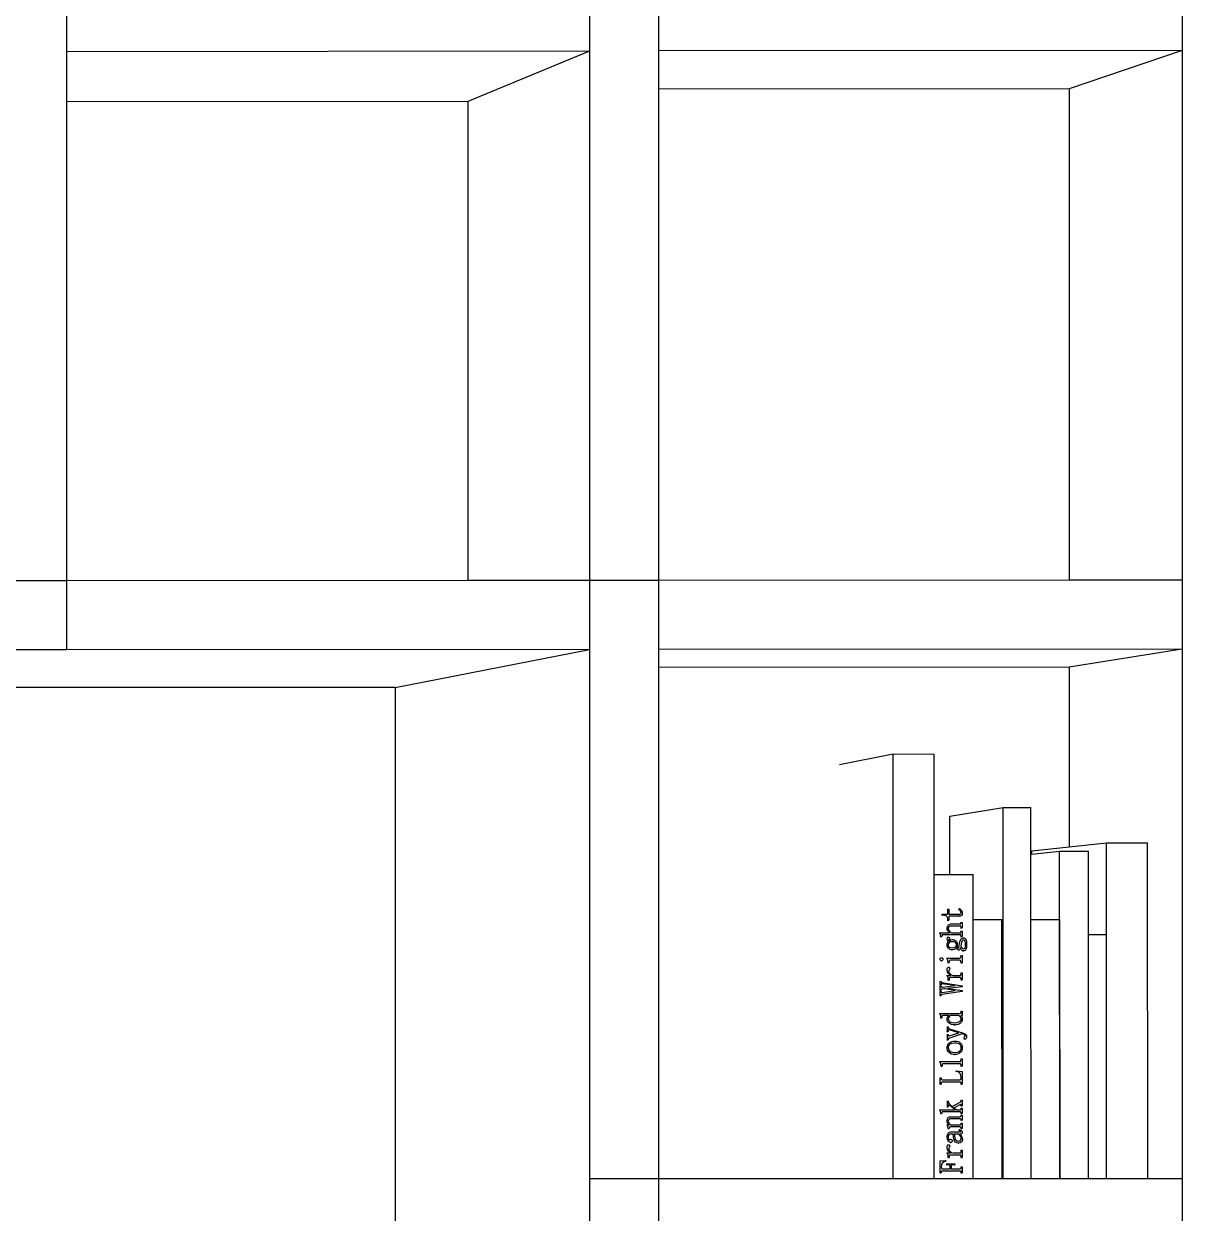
# Model space of a CAD drawing. Extents: x -7815 to 13236, y -6690 to 6575.
# Drawn here: x 3314 to 5004, y -38 to 1696 of the extents above; entities that cross this region are included whole.
import ezdxf

# ---------------------------------------------------------------- set-up
doc = ezdxf.new("R2010")
doc.units = 0
doc.layers.get('0').update_dxf_attribs({"linetype": 'CONTINUOUS'})

msp = doc.modelspace()

# ---------------------------------------------------------------- linework, layer by layer
for p, q in [((3376.5, 1756), (3376.5, 1655.5)), ((4139.4, 1757), (4139.4, 1656.5)), ((4240.2, 1757.1), (4240.2, 1656.6)), ((5004.1, 1758.1), (5004.1, 1657.5)), ((4139.4, 1656.5), (3376.5, 1655.5)), ((3376.5, 1655.5), (3376.5, 1582.4)), ((4139.4, 1656.5), (3961.7, 1583)), ((4139.4, 1656.5), (4139.4, 884.5)), ((5004.1, 1657.5), (4240.2, 1656.6)), ((4240.2, 1656.6), (4240.2, 1600.8)), ((5004.1, 1657.5), (4839.3, 1601.5)), ((5004.1, 1657.5), (5004.1, 885)), ((4839.3, 1601.5), (4240.2, 1600.8)), ((4240.2, 1600.8), (4240.2, 884.5)), ((4839.3, 1601.5), (4839.3, 884.9)), ((3961.7, 1583), (3376.5, 1582.4)), ((3376.5, 1582.4), (3376.5, 884)), ((3961.7, 1583), (3961.7, 884.3)), ((4839.3, 884.9), (4240.2, 884.5)), ((5004.1, 885), (4839.3, 884.9)), ((5004.1, 885), (5004.1, 784.4)), ((3376.5, 884), (3275.8, 883.9)), ((3961.7, 884.3), (3376.5, 884)), ((3376.5, 884), (3376.5, 783.5)), ((4139.4, 884.5), (3961.7, 884.3)), ((4139.4, 884.5), (4139.4, 783.9)), ((4240.2, 884.5), (4139.4, 884.5)), ((4240.2, 884.5), (4240.2, 784)), ((3376.5, 783.5), (3275.8, 783.4)), ((4139.4, 783.9), (3376.5, 783.5)), ((3856.1, 728.5), (4139.4, 783.9)), ((4139.4, 783.9), (4139.4, 11.9)), ((5004.1, 784.4), (4240.2, 784)), ((4240.2, 784), (4240.2, 757.6)), ((5004.1, 784.4), (4839.3, 757.9)), ((5004.1, 784.4), (5004.1, 11.9)), ((4839.3, 757.9), (4240.2, 757.6)), ((4240.2, 757.6), (4240.2, 11.9)), ((4839.3, 757.9), (4839.3, 496)), ((3856.1, 728.5), (1652.4, 727.3)), ((3856.1, 728.5), (3856.1, -1690.9)), ((4504, 616), (4582.3, 631.6)), ((4582.4, 11.9), (4582.3, 631.6)), ((4582.3, 631.6), (4642.2, 631.4)), ((4642.2, 455.8), (4642.2, 631.4)), ((4665.1, 540.6), (4742.7, 553.5)), ((4665.2, 455.8), (4665.1, 540.6)), ((4742.9, 11.9), (4742.7, 553.5)), ((4742.7, 553.5), (4783.3, 553.4)), ((4783.3, 485.4), (4783.3, 553.4)), ((4784.6, 490.2), (4839.3, 496)), ((4784.6, 485.5), (4784.6, 490.2)), ((4784.6, 485.5), (4825.3, 489.7)), ((4825.5, 11.9), (4825.3, 489.7)), ((4825.3, 489.7), (4867.4, 489.7)), ((4839.3, 496), (4893.5, 501.7)), ((4867.4, 368.3), (4867.4, 489.7)), ((4893.5, 501.7), (4953.5, 501.7)), ((4893.7, 11.9), (4893.5, 501.7)), ((4953.8, 11.9), (4953.5, 501.7)), ((4783.3, 485.4), (4784.6, 485.5)), ((4783.4, 390.2), (4783.3, 485.4)), ((4642.4, 11.9), (4642.2, 455.8)), ((4642.2, 455.8), (4665.2, 455.8)), ((4665.2, 455.8), (4698.9, 455.8)), ((4699, 390.2), (4698.9, 455.8)), ((4661.4, 405.1), (4662.2, 405.2)), ((4662.2, 397.8), (4662.2, 405.2)), ((4662.2, 405.2), (4663.5, 405.2)), ((4663.5, 405.2), (4663.5, 397.8)), ((4677.9, 405), (4678.7, 405.1)), ((4678.4, 405.8), (4679.3, 405.9)), ((4678.7, 405.1), (4679.3, 405.9)), ((4679.9, 403.8), (4678.7, 405.1)), ((4679.3, 405.9), (4681.2, 404.3)), ((4680.8, 402.6), (4679.9, 403.8)), ((4680.7, 398.4), (4681.3, 399.1)), ((4681.3, 401.3), (4680.8, 402.6)), ((4681.2, 404.3), (4682.5, 402.5)), ((4681.5, 400), (4681.3, 401.3)), ((4681.3, 399.1), (4681.5, 400)), ((4682.5, 402.5), (4683.1, 401)), ((4683.3, 399.2), (4683, 397.4)), ((4683.1, 401), (4683.3, 399.2)), ((4653.2, 397.7), (4654, 397.8)), ((4653.2, 396.2), (4654, 396.3)), ((4654, 396.3), (4654, 397.8)), ((4654, 397.8), (4662.2, 397.8)), ((4657.9, 395.9), (4654, 396.3)), ((4659.3, 395.5), (4657.9, 395.9)), ((4660.3, 394.9), (4659.3, 395.5)), ((4661.2, 394), (4660.3, 394.9)), ((4661.7, 392.8), (4661.2, 394)), ((4661.4, 389.2), (4662.2, 389.2)), ((4661.5, 379.8), (4662.5, 381.8)), ((4662.1, 391.2), (4661.7, 392.8)), ((4662.2, 389.2), (4662.1, 391.2)), ((4663.5, 389.2), (4662.2, 389.2)), ((4662.5, 381.8), (4663.3, 382.5)), ((4662.7, 389.2), (4663.5, 389.2)), ((4663.3, 382.5), (4664.2, 383)), ((4663.5, 397.8), (4678.5, 397.8)), ((4678.5, 394.8), (4663.5, 394.8)), ((4663.5, 394.8), (4663.5, 394.7)), ((4663.5, 394.7), (4663.5, 389.2)), ((4664.2, 383), (4666.6, 383.5)), ((4665.8, 383.4), (4666.6, 383.5)), ((4666.6, 383.5), (4680.4, 383.5)), ((4677.6, 394.7), (4678.5, 394.8)), ((4678.5, 397.8), (4679.8, 397.9)), ((4680.7, 395.1), (4678.5, 394.8)), ((4679.8, 397.9), (4680.7, 398.4)), ((4680.2, 383.5), (4681, 383.6)), ((4680.4, 383.5), (4681, 383.6)), ((4680.5, 383.9), (4681.3, 384)), ((4682.2, 395.9), (4680.7, 395.1)), ((4680.8, 385.4), (4681.6, 385.5)), ((4681, 383.6), (4681.3, 384)), ((4681.3, 384), (4681.6, 385.5)), ((4681.6, 385.5), (4683, 385.5)), ((4683, 397.4), (4682.2, 395.9)), ((4683, 385.5), (4683, 377.9)), ((4699.3, 11.9), (4699, 390.2)), ((4699, 390.2), (4699, 390.2)), ((4699, 390.2), (4741.1, 390.2)), ((4699.3, 11.9), (4699, 390.2)), ((4741.4, 11.9), (4741.1, 390.2)), ((4783.4, 390.2), (4825.3, 390.2)), ((4783.5, 11.9), (4783.4, 390.2)), ((4825.3, 390.2), (4825.5, 11.9)), ((4649.9, 370.6), (4650.7, 370.6)), ((4651.5, 368.2), (4650.7, 370.6)), ((4650.7, 370.6), (4663.9, 370.6)), ((4651.1, 365.4), (4651.8, 365.4)), ((4651.8, 365.4), (4651.5, 368.2)), ((4653.2, 365.4), (4651.8, 365.4)), ((4652.5, 365.4), (4653.2, 365.4)), ((4653.5, 367.4), (4653.2, 366.6)), ((4653.2, 366.6), (4653.2, 365.4)), ((4654, 367.6), (4653.5, 367.4)), ((4654.2, 367.7), (4654, 367.6)), ((4680.4, 367.7), (4654.2, 367.7)), ((4661.1, 377.4), (4661.5, 379.8)), ((4661.4, 375.6), (4661.1, 377.4)), ((4662, 373.9), (4661.4, 375.6)), ((4663.2, 372.2), (4662, 373.9)), ((4662.2, 364.2), (4663, 364.4)), ((4662.2, 364.3), (4663, 364.4)), ((4663, 378.3), (4662.8, 376.7)), ((4662.8, 376.7), (4663.1, 375)), ((4663.6, 379.4), (4663, 378.3)), ((4663, 364.4), (4663.7, 364.3)), ((4663.1, 375), (4664.1, 373.3)), ((4664.7, 370.6), (4663.2, 372.2)), ((4664.9, 380.2), (4663.6, 379.4)), ((4663.7, 364.3), (4664.3, 363.9)), ((4663.9, 370.6), (4664.7, 370.6)), ((4664.1, 373.3), (4665.4, 371.9)), ((4666.1, 380.4), (4664.9, 380.2)), ((4665.4, 371.9), (4667.2, 370.6)), ((4666.6, 380.4), (4666.1, 380.4)), ((4680.4, 380.4), (4666.6, 380.4)), ((4667.2, 370.6), (4680.4, 370.7)), ((4680.2, 380.2), (4681, 380.3)), ((4680.2, 370.7), (4681, 370.8)), ((4680.2, 367.5), (4681, 367.5)), ((4681, 380.3), (4680.4, 380.4)), ((4680.4, 370.7), (4681, 370.8)), ((4681, 367.5), (4680.4, 367.7)), ((4680.5, 371.2), (4681.3, 371.3)), ((4680.5, 367), (4681.3, 367.1)), ((4680.8, 377.8), (4681.6, 377.9)), ((4680.8, 373), (4681.6, 373.1)), ((4680.8, 365.4), (4681.6, 365.4)), ((4681.3, 379.8), (4681, 380.3)), ((4681, 370.8), (4681.3, 371.3)), ((4681.3, 367.1), (4681, 367.5)), ((4681.6, 377.9), (4681.3, 379.8)), ((4681.3, 371.3), (4681.6, 373.1)), ((4681.6, 365.4), (4681.3, 367.1)), ((4683, 377.9), (4681.6, 377.9)), ((4681.6, 373.1), (4683, 373.1)), ((4683, 365.4), (4681.6, 365.4)), ((4682.2, 377.8), (4683, 377.9)), ((4682.2, 365.4), (4683, 365.4)), ((4683, 373.1), (4683, 365.4)), ((4867.4, 368.3), (4893.5, 368.3)), ((4867.6, 11.9), (4867.4, 368.3)), ((4893.7, 11.9), (4893.5, 368.3)), ((4661.1, 361.7), (4661.6, 363.4)), ((4661.6, 360), (4661.1, 361.7)), ((4661.1, 353.3), (4661.3, 354.7)), ((4661.3, 351.7), (4661.1, 353.3)), ((4661.3, 354.7), (4661.6, 356)), ((4661.7, 350.2), (4661.3, 351.7)), ((4661.4, 364.1), (4662.2, 364.2)), ((4661.6, 363.4), (4662.2, 364.2)), ((4663.1, 358.3), (4661.6, 360)), ((4661.6, 356), (4662.3, 357.2)), ((4662.4, 348.9), (4661.7, 350.2)), ((4662.3, 357.2), (4663.1, 358.3)), ((4662.4, 358.2), (4663.1, 358.3)), ((4663.3, 347.7), (4662.4, 348.9)), ((4663.1, 355.2), (4662.7, 353.3)), ((4662.7, 353.3), (4662.8, 352.2)), ((4662.8, 352.2), (4663.2, 351.2)), ((4664.2, 356.6), (4663.1, 355.2)), ((4663.4, 360.8), (4663.2, 360.2)), ((4663.2, 360.2), (4663.9, 359)), ((4663.2, 351.2), (4663.8, 350.4)), ((4664.4, 346.8), (4663.3, 347.7)), ((4664, 361.5), (4663.4, 360.8)), ((4663.8, 350.4), (4664.7, 349.7)), ((4663.9, 359), (4666.2, 360.3)), ((4664.9, 362.7), (4664, 361.5)), ((4666.2, 357.4), (4664.2, 356.6)), ((4664.3, 363.9), (4664.7, 363.3)), ((4664.7, 363.3), (4664.9, 362.7)), ((4664.7, 349.7), (4666.6, 349)), ((4666.2, 360.3), (4668.9, 360.7)), ((4668.2, 357.6), (4666.2, 357.4)), ((4666.6, 349), (4668.9, 348.7)), ((4668.2, 360.6), (4668.9, 360.7)), ((4668.9, 357.7), (4668.2, 357.6)), ((4668.9, 360.7), (4670.5, 360.6)), ((4671.5, 357.4), (4668.9, 357.7)), ((4668.9, 348.7), (4671.3, 349.1)), ((4670.5, 360.6), (4671.9, 360.2)), ((4671.3, 349.1), (4673.3, 350.2)), ((4673.3, 356.6), (4671.5, 357.4)), ((4671.9, 360.2), (4673.2, 359.6)), ((4673.7, 347.5), (4672.7, 346.7)), ((4673.2, 359.6), (4674.2, 358.7)), ((4674.4, 355.2), (4673.3, 356.6)), ((4673.3, 350.2), (4674.4, 351.4)), ((4675.2, 349.5), (4673.7, 347.5)), ((4674.2, 358.7), (4675, 357.6)), ((4674.7, 353.3), (4674.4, 355.2)), ((4674.4, 351.4), (4674.7, 353.3)), ((4675, 357.6), (4675.6, 356.3)), ((4675.9, 347.4), (4675.2, 349.5)), ((4675.6, 356.3), (4676, 353.3)), ((4676, 353.3), (4675.7, 351)), ((4675.7, 351), (4676.6, 349.2)), ((4676.6, 346.2), (4675.9, 347.4)), ((4676.6, 349.2), (4677.1, 348.8)), ((4677.1, 348.8), (4677.8, 348.9)), ((4677.1, 348.8), (4677.4, 348.6)), ((4677.4, 348.6), (4677.8, 348.9)), ((4677.8, 348.9), (4678.1, 349.7)), ((4678.1, 349.7), (4679.9, 357.7)), ((4680.7, 349.2), (4679.7, 346.4)), ((4679.9, 357.7), (4680.7, 360.1)), ((4680.7, 360.1), (4681.6, 361.7)), ((4681.2, 347.3), (4680.7, 349.2)), ((4682.3, 356.3), (4681.2, 351.5)), ((4681.2, 351.5), (4682.4, 348.6)), ((4681.8, 346.1), (4681.2, 347.3)), ((4681.6, 361.7), (4683, 362.8)), ((4683.2, 359), (4682.3, 356.3)), ((4682.4, 348.6), (4683.5, 347.6)), ((4683, 362.8), (4684.8, 363.2)), ((4684.1, 359.9), (4683.2, 359)), ((4683.5, 347.6), (4685, 347.2)), ((4684.1, 363.2), (4684.8, 363.2)), ((4685.2, 360.2), (4684.1, 359.9)), ((4684.8, 363.2), (4685.9, 363.1)), ((4685, 347.2), (4686.3, 347.6)), ((4686.4, 359.8), (4685.2, 360.2)), ((4685.6, 347.6), (4686.3, 347.6)), ((4685.7, 359.7), (4686.4, 359.8)), ((4685.9, 363.1), (4686.8, 362.8)), ((4686.3, 347.6), (4687.3, 348.8)), ((4687.3, 358.6), (4686.4, 359.8)), ((4686.8, 362.8), (4687.6, 362.2)), ((4687.9, 356.5), (4687.3, 358.6)), ((4687.3, 348.8), (4687.9, 350.8)), ((4687.6, 362.2), (4688.2, 361.4)), ((4688.1, 353.6), (4687.9, 356.5)), ((4687.9, 350.8), (4688.1, 353.6)), ((4688.2, 361.4), (4688.8, 359.9)), ((4689.3, 349.3), (4688.4, 346.5)), ((4688.8, 359.9), (4689.2, 358.1)), ((4689.2, 358.1), (4689.6, 353.3)), ((4689.6, 353.3), (4689.3, 349.3)), ((4650.7, 332.2), (4650.8, 333.2)), ((4650.8, 331.3), (4650.7, 332.2)), ((4650.8, 333.2), (4651.2, 333.8)), ((4651.3, 330.6), (4650.8, 331.3)), ((4651.2, 333.8), (4651.9, 334.3)), ((4652, 330.2), (4651.3, 330.6)), ((4651.9, 334.3), (4652.9, 334.4)), ((4652.6, 330), (4652, 330.2)), ((4652.1, 334.3), (4652.9, 334.4)), ((4652.1, 330), (4652.9, 330)), ((4652.9, 330), (4652.6, 330)), ((4652.9, 334.4), (4653.7, 334.2)), ((4653.7, 330.2), (4652.9, 330)), ((4653.7, 334.2), (4654.4, 333.8)), ((4654.4, 330.6), (4653.7, 330.2)), ((4654.4, 333.8), (4654.9, 333)), ((4654.9, 331.3), (4654.4, 330.6)), ((4654.9, 333), (4655.1, 332.2)), ((4655.1, 332.2), (4654.9, 331.3)), ((4660.4, 333.7), (4661.1, 333.7)), ((4661.1, 333.7), (4679.1, 333.7)), ((4662.2, 330.3), (4661.1, 333.7)), ((4662.5, 327.3), (4662.2, 330.3)), ((4664.7, 330.4), (4664.1, 329.5)), ((4665.7, 346.2), (4664.4, 346.8)), ((4665.8, 330.7), (4664.7, 330.4)), ((4667.2, 345.8), (4665.7, 346.2)), ((4679.1, 330.7), (4665.8, 330.7)), ((4668.5, 345.7), (4667.2, 345.8)), ((4668, 345.6), (4668.8, 345.7)), ((4668.8, 345.7), (4668.5, 345.7)), ((4671.5, 346.2), (4668.8, 345.7)), ((4672.7, 346.7), (4671.5, 346.2)), ((4677.3, 345.7), (4676.6, 346.2)), ((4678.3, 345.5), (4677.3, 345.7)), ((4677.5, 345.5), (4678.3, 345.5)), ((4679, 345.8), (4678.3, 345.5)), ((4679.7, 346.4), (4679, 345.8)), ((4679.1, 333.7), (4680.5, 334)), ((4680.4, 330.4), (4679.1, 330.7)), ((4679.7, 334), (4680.5, 334)), ((4679.7, 330.3), (4680.4, 330.4)), ((4681.2, 329.5), (4680.4, 330.4)), ((4680.5, 334), (4681.3, 334.9)), ((4680.5, 334.8), (4681.3, 334.9)), ((4680.9, 337.5), (4681.6, 337.6)), ((4681.3, 334.9), (4681.6, 337.6)), ((4681.6, 337.6), (4683, 337.6)), ((4683.3, 344.7), (4681.8, 346.1)), ((4683, 337.6), (4683, 327)), ((4685, 344.2), (4683.3, 344.7)), ((4684.2, 344.1), (4685, 344.2)), ((4686.1, 344.3), (4685, 344.2)), ((4687, 344.7), (4686.1, 344.3)), ((4687.8, 345.5), (4687, 344.7)), ((4688.4, 346.5), (4687.8, 345.5)), ((4661.1, 316.3), (4661.3, 318.2)), ((4661.6, 313.7), (4661.1, 316.3)), ((4661.3, 318.2), (4661.7, 319.5)), ((4661.5, 320.2), (4662.3, 320.3)), ((4663, 311.3), (4661.6, 313.7)), ((4661.7, 319.5), (4662.3, 320.3)), ((4661.8, 327.3), (4662.5, 327.3)), ((4662.3, 320.3), (4663.2, 320.6)), ((4662.4, 320.5), (4663.2, 320.6)), ((4663.9, 327.3), (4662.5, 327.3)), ((4663.1, 327.3), (4663.9, 327.3)), ((4663.2, 320.6), (4664, 320.4)), ((4663.8, 315.5), (4663.7, 314.3)), ((4663.7, 314.3), (4663.8, 313.3)), ((4664.3, 316.8), (4663.8, 315.5)), ((4663.8, 313.3), (4664.3, 312.4)), ((4664.1, 329.5), (4663.9, 327.3)), ((4664, 320.4), (4664.5, 320.1)), ((4664.9, 318.5), (4664.3, 316.8)), ((4664.3, 312.4), (4666.1, 310.4)), ((4664.5, 320.1), (4664.9, 318.5)), ((4680.5, 329.5), (4681.2, 329.5)), ((4680.9, 326.9), (4681.6, 327)), ((4680.9, 312.4), (4681.6, 312.5)), ((4681.6, 327), (4681.2, 329.5)), ((4683, 327), (4681.6, 327)), ((4681.6, 310.3), (4681.6, 312.5)), ((4681.6, 312.5), (4683, 312.5)), ((4682.2, 326.9), (4683, 327)), ((4683, 312.5), (4683, 301.9)), ((4650.3, 299.6), (4651, 299.7)), ((4650.3, 294.9), (4651, 294.9)), ((4651, 294.9), (4651, 299.7)), ((4651, 299.7), (4652.4, 299.7)), ((4652.4, 294.9), (4651, 294.9)), ((4651.6, 294.9), (4652.4, 294.9)), ((4652.4, 299.7), (4652.6, 298.5)), ((4652.6, 296.1), (4652.4, 294.9)), ((4652.6, 298.5), (4653.5, 298)), ((4653.1, 296.3), (4652.6, 296.1)), ((4653.4, 296.4), (4653.1, 296.3)), ((4672.7, 293.8), (4653.4, 296.4)), ((4653.5, 298), (4683, 293.4)), ((4660.4, 308.5), (4661.1, 308.6)), ((4661.1, 308.6), (4666.5, 308.6)), ((4662.4, 305.4), (4661.1, 308.6)), ((4662.1, 301.8), (4662.8, 301.8)), ((4662.8, 301.8), (4662.4, 305.4)), ((4664.2, 301.8), (4662.8, 301.8)), ((4664.5, 309.9), (4663, 311.3)), ((4663.5, 301.8), (4664.2, 301.8)), ((4664.3, 304.4), (4664.2, 303.5)), ((4664.2, 303.5), (4664.2, 301.8)), ((4664.7, 305.1), (4664.3, 304.4)), ((4666.5, 308.6), (4664.5, 309.9)), ((4665.3, 305.4), (4664.7, 305.1)), ((4665.9, 305.5), (4665.3, 305.4)), ((4666.2, 305.6), (4665.9, 305.5)), ((4666.1, 310.4), (4667.7, 309.4)), ((4680.1, 305.6), (4666.2, 305.6)), ((4667.7, 309.4), (4669.8, 308.6)), ((4669.8, 308.6), (4680.1, 308.6)), ((4680.1, 308.6), (4680.8, 308.7)), ((4680.8, 305.4), (4680.1, 305.6)), ((4680.5, 309), (4681.3, 309)), ((4680.5, 305), (4681.3, 305.1)), ((4680.8, 308.7), (4681.3, 309)), ((4681.3, 305.1), (4680.8, 305.4)), ((4680.9, 301.8), (4681.6, 301.9)), ((4681.3, 309), (4681.6, 310.3)), ((4681.6, 303.5), (4681.3, 305.1)), ((4681.6, 301.9), (4681.6, 303.5)), ((4683, 301.9), (4681.6, 301.9)), ((4682.2, 301.8), (4683, 301.9)), ((4650.3, 292.9), (4651, 292.9)), ((4650.3, 287), (4651, 287)), ((4650.3, 284.9), (4651, 285)), ((4650.3, 279), (4651, 279.1)), ((4651, 287), (4651, 292.9)), ((4651, 292.9), (4652.4, 292.9)), ((4652.4, 287), (4651, 287)), ((4651, 285), (4652.4, 285)), ((4651, 279.1), (4651, 285)), ((4652.4, 279.1), (4651, 279.1)), ((4651.6, 287), (4652.4, 287)), ((4651.6, 279), (4652.4, 279.1)), ((4652.4, 292.9), (4652.6, 291.8)), ((4652.6, 288.1), (4652.4, 287)), ((4652.4, 285), (4652.5, 284)), ((4652.6, 280.1), (4652.4, 279.1)), ((4652.5, 284), (4653.1, 283.6)), ((4652.6, 291.8), (4653.2, 291.4)), ((4653.2, 288.5), (4652.6, 288.1)), ((4653.2, 280.6), (4652.6, 280.1)), ((4653.1, 283.6), (4653.7, 283.6)), ((4653.2, 291.4), (4654.2, 291.6)), ((4657.2, 289), (4653.2, 288.5)), ((4683, 285), (4653.2, 280.6)), ((4653.7, 283.6), (4672.7, 286.5)), ((4654.2, 291.6), (4672.7, 293.8)), ((4657.8, 289.1), (4657.2, 289)), ((4672.7, 286.5), (4657.8, 289.1)), ((4683, 292.1), (4661.7, 289.5)), ((4661.7, 289.5), (4683, 286.3)), ((4671.9, 293.7), (4672.7, 293.8)), ((4671.9, 286.5), (4672.7, 286.5)), ((4683, 293.4), (4683, 292.1)), ((4683, 286.3), (4683, 285)), ((4650, 252.9), (4650.7, 252.9)), ((4651.7, 249.7), (4650.7, 252.9)), ((4650.7, 252.9), (4678.9, 252.9)), ((4651.3, 246.7), (4652, 246.7)), ((4652, 246.7), (4651.7, 249.7)), ((4653.4, 246.7), (4652, 246.7)), ((4652.7, 246.7), (4653.4, 246.7)), ((4653.5, 249.1), (4653.4, 248.4)), ((4653.4, 248.4), (4653.4, 246.7)), ((4653.8, 249.5), (4653.5, 249.1)), ((4655.1, 249.9), (4653.8, 249.5)), ((4663.6, 249.9), (4655.1, 249.9)), ((4661.1, 244.5), (4661.3, 246.1)), ((4661.3, 243), (4661.1, 244.5)), ((4661.3, 246.1), (4661.8, 247.6)), ((4661.9, 241.6), (4661.3, 243)), ((4661.8, 247.6), (4662.5, 248.8)), ((4662.5, 248.8), (4663.6, 249.9)), ((4663, 246.5), (4662.8, 245)), ((4662.8, 245), (4663, 243.7)), ((4662.9, 249.9), (4663.6, 249.9)), ((4663.6, 247.8), (4663, 246.5)), ((4663, 243.7), (4663.4, 242.6)), ((4664.6, 249), (4663.6, 247.8)), ((4665.9, 249.9), (4664.6, 249)), ((4678.7, 249.9), (4665.9, 249.9)), ((4678.1, 249.9), (4678.7, 249.9)), ((4680.3, 248.8), (4678.7, 249.9)), ((4678.9, 252.9), (4680.9, 253.3)), ((4680.3, 253.3), (4680.9, 253.3)), ((4681.3, 247.1), (4680.3, 248.8)), ((4680.8, 253.8), (4681.5, 253.8)), ((4680.8, 242.5), (4681.4, 243.7)), ((4680.9, 256.1), (4681.6, 256.2)), ((4680.9, 253.3), (4681.5, 253.8)), ((4683, 249.9), (4681.2, 249.9)), ((4681.2, 249.9), (4682, 249.1)), ((4681.6, 245.2), (4681.3, 247.1)), ((4681.4, 243.7), (4681.6, 245.2)), ((4681.5, 253.8), (4681.6, 254.5)), ((4681.6, 254.5), (4681.6, 256.2)), ((4681.6, 256.2), (4683, 256.2)), ((4682, 249.1), (4683, 247)), ((4682.3, 249.9), (4683, 249.9)), ((4683.2, 242.9), (4682.7, 241.5)), ((4683, 256.2), (4683, 249.9)), ((4683, 247), (4683.3, 244.5)), ((4683.3, 244.5), (4683.2, 242.9)), ((4660.8, 233.7), (4661.5, 233.7)), ((4660.8, 226.4), (4661.5, 226.5)), ((4661.5, 226.5), (4661.5, 233.7)), ((4661.5, 233.7), (4662.8, 233.7)), ((4662.8, 226.5), (4661.5, 226.5)), ((4662.8, 240.2), (4661.9, 241.6)), ((4662.2, 226.4), (4662.8, 226.5)), ((4664.1, 238.9), (4662.8, 240.2)), ((4662.8, 233.7), (4662.8, 233)), ((4662.8, 233), (4663.3, 231.7)), ((4663.1, 228.8), (4662.8, 227.8)), ((4662.8, 227.8), (4662.8, 226.5)), ((4663.7, 229.2), (4663.1, 228.8)), ((4663.3, 231.7), (4664.5, 230.5)), ((4663.4, 242.6), (4664.2, 241.6)), ((4665.4, 228.8), (4663.7, 229.2)), ((4665.7, 237.8), (4664.1, 238.9)), ((4664.2, 241.6), (4665.2, 240.8)), ((4664.5, 230.5), (4685.2, 224.1)), ((4665.2, 240.8), (4666.5, 240.2)), ((4678.4, 224.7), (4665.4, 228.8)), ((4667.6, 237), (4665.7, 237.8)), ((4666.5, 240.2), (4668.2, 239.8)), ((4669.8, 236.6), (4667.6, 237)), ((4668.2, 239.8), (4672.3, 239.5)), ((4672.3, 236.4), (4669.8, 236.6)), ((4671.6, 236.4), (4672.3, 236.4)), ((4672.3, 239.5), (4675.6, 239.7)), ((4674.9, 236.6), (4672.3, 236.4)), ((4677.2, 237.1), (4674.9, 236.6)), ((4675.6, 239.7), (4678.4, 240.6)), ((4679.2, 237.9), (4677.2, 237.1)), ((4678.4, 240.6), (4679.8, 241.4)), ((4680.8, 239.1), (4679.2, 237.9)), ((4679.8, 241.4), (4680.8, 242.5)), ((4681.9, 240.2), (4680.8, 239.1)), ((4682.7, 241.5), (4681.9, 240.2)), ((4660.8, 222.2), (4661.5, 222.3)), ((4660.8, 214.6), (4661.5, 214.7)), ((4661.5, 222.3), (4662.8, 222.3)), ((4661.5, 214.7), (4661.5, 222.3)), ((4662.8, 214.7), (4661.5, 214.7)), ((4662, 207.1), (4663.1, 208.8)), ((4662.2, 214.6), (4662.8, 214.7)), ((4662.8, 222.3), (4662.8, 221.6)), ((4662.8, 221.6), (4663.1, 220.6)), ((4663.2, 216.5), (4662.8, 215.3)), ((4662.8, 215.3), (4662.8, 214.7)), ((4663.1, 220.6), (4663.9, 220.2)), ((4663.1, 208.8), (4664.5, 210.3)), ((4664.4, 217), (4663.2, 216.5)), ((4663.9, 220.2), (4678.4, 224.7)), ((4665.2, 208.2), (4664.1, 207.1)), ((4683, 223.2), (4664.4, 217)), ((4664.5, 210.3), (4666.2, 211.4)), ((4666.5, 208.9), (4665.2, 208.2)), ((4666.2, 211.4), (4668.1, 212.2)), ((4668.2, 209.4), (4666.5, 208.9)), ((4668.1, 212.2), (4670.1, 212.7)), ((4672.3, 209.8), (4668.2, 209.4)), ((4670.1, 212.7), (4672.3, 212.8)), ((4671.7, 212.8), (4672.3, 212.8)), ((4672.3, 212.8), (4674.9, 212.6)), ((4674.8, 209.7), (4672.3, 209.8)), ((4676.9, 209.3), (4674.8, 209.7)), ((4674.9, 212.6), (4677.2, 212.1)), ((4678.6, 208.6), (4676.9, 209.3)), ((4677.2, 212.1), (4679.1, 211.1)), ((4677.7, 224.6), (4678.4, 224.7)), ((4679.8, 207.8), (4678.6, 208.6)), ((4679.1, 211.1), (4680.8, 209.8)), ((4680.8, 209.8), (4681.9, 208.4)), ((4681.9, 208.4), (4682.7, 206.8)), ((4685.3, 222.4), (4683, 223.2)), ((4685.2, 224.1), (4687, 223.3)), ((4686.9, 221.4), (4685.3, 222.4)), ((4685.6, 216), (4686.3, 216.1)), ((4685.9, 217.2), (4686, 218.1)), ((4686, 216.5), (4685.9, 217.2)), ((4686, 218.1), (4686.5, 218.9)), ((4686.3, 216.1), (4686, 216.5)), ((4686.2, 221.4), (4686.9, 221.4)), ((4687.6, 215.7), (4686.3, 216.1)), ((4686.5, 218.9), (4687.2, 219.5)), ((4686.8, 220.2), (4687.4, 220.2)), ((4687.4, 220.2), (4686.9, 221.4)), ((4686.9, 215.7), (4687.6, 215.7)), ((4687, 223.3), (4688.3, 222.1)), ((4687.2, 219.5), (4687.4, 220.2)), ((4688.5, 215.9), (4687.6, 215.7)), ((4688.3, 222.1), (4689.3, 220.6)), ((4689.1, 216.4), (4688.5, 215.9)), ((4689.5, 217.3), (4689.1, 216.4)), ((4689.3, 220.6), (4689.6, 218.5)), ((4689.6, 218.5), (4689.5, 217.3)), ((4661.1, 203), (4661.4, 205.2)), ((4661.3, 201), (4661.1, 203)), ((4661.9, 199.1), (4661.3, 201)), ((4661.4, 205.2), (4662, 207.1)), ((4662.8, 197.5), (4661.9, 199.1)), ((4662.8, 204.5), (4662.7, 203)), ((4662.7, 203), (4662.9, 201.3)), ((4663.3, 205.8), (4662.8, 204.5)), ((4664.2, 196), (4662.8, 197.5)), ((4662.9, 201.3), (4663.5, 199.9)), ((4664.1, 207.1), (4663.3, 205.8)), ((4663.5, 199.9), (4664.5, 198.7)), ((4665.8, 194.8), (4664.2, 196)), ((4664.5, 198.7), (4665.8, 197.7)), ((4665.8, 197.7), (4668.7, 196.6)), ((4667.7, 193.9), (4665.8, 194.8)), ((4669.9, 193.4), (4667.7, 193.9)), ((4668.7, 196.6), (4672.3, 196.3)), ((4672.3, 193.3), (4669.9, 193.4)), ((4671.7, 193.2), (4672.3, 193.3)), ((4672.3, 196.3), (4675.9, 196.6)), ((4674.9, 193.4), (4672.3, 193.3)), ((4677.2, 194), (4674.9, 193.4)), ((4675.9, 196.6), (4678.7, 197.7)), ((4679.2, 194.9), (4677.2, 194)), ((4678.7, 197.7), (4680.1, 198.7)), ((4680.8, 196.1), (4679.2, 194.9)), ((4680.7, 206.8), (4679.8, 207.8)), ((4680.1, 198.7), (4681.1, 199.9)), ((4681.3, 205.6), (4680.7, 206.8)), ((4681.9, 197.5), (4680.8, 196.1)), ((4681.1, 199.9), (4681.6, 201.3)), ((4681.7, 204.4), (4681.3, 205.6)), ((4681.6, 201.3), (4681.8, 203)), ((4681.8, 203), (4681.7, 204.4)), ((4682.7, 199.1), (4681.9, 197.5)), ((4682.7, 206.8), (4683.2, 205)), ((4683.2, 201), (4682.7, 199.1)), ((4683.2, 205), (4683.3, 203)), ((4683.3, 203), (4683.2, 201)), ((4650, 182.8), (4650.7, 182.8)), ((4650.7, 182.8), (4679.1, 182.8)), ((4651.9, 179.4), (4650.7, 182.8)), ((4651.7, 176.4), (4652.4, 176.4)), ((4652.4, 176.4), (4651.9, 179.4)), ((4653.7, 176.4), (4652.4, 176.4)), ((4653.1, 176.4), (4653.7, 176.4)), ((4654, 178.8), (4653.7, 176.4)), ((4654.7, 179.5), (4654, 178.8)), ((4655.9, 179.8), (4654.7, 179.5)), ((4679.1, 179.8), (4655.9, 179.8)), ((4679.1, 182.8), (4680.5, 183.1)), ((4680.1, 179.6), (4679.1, 179.8)), ((4679.9, 183.1), (4680.5, 183.1)), ((4680.9, 179.2), (4680.1, 179.6)), ((4680.3, 179.1), (4680.9, 179.2)), ((4680.5, 183.1), (4681.3, 183.9)), ((4680.7, 183.9), (4681.3, 183.9)), ((4681.4, 178.1), (4680.9, 179.2)), ((4681, 186.7), (4681.6, 186.7)), ((4681, 176.2), (4681.6, 176.2)), ((4681.3, 183.9), (4681.6, 186.7)), ((4681.6, 176.2), (4681.4, 178.1)), ((4681.6, 186.7), (4683, 186.7)), ((4683, 176.2), (4681.6, 176.2)), ((4682.4, 176.2), (4683, 176.2)), ((4683, 186.7), (4683, 176.2)), ((4650.4, 159.2), (4651, 159.2)), ((4651, 159.2), (4652.4, 159.2)), ((4651, 150.1), (4651, 159.2)), ((4652.4, 159.2), (4652.4, 157.7)), ((4652.4, 157.7), (4652.5, 157.1)), ((4652.5, 157.1), (4652.8, 156.7)), ((4652.8, 156.7), (4654, 156.3)), ((4654, 156.3), (4679.8, 156.3)), ((4673.6, 169.6), (4674.2, 169.6)), ((4673.6, 168.8), (4674.2, 168.8)), ((4674.2, 168.8), (4674.2, 169.6)), ((4674.2, 169.6), (4683, 168.3)), ((4677.8, 167.2), (4674.2, 168.8)), ((4679.2, 166.3), (4677.8, 167.2)), ((4680.2, 165.3), (4679.2, 166.3)), ((4679.8, 156.3), (4680.6, 156.5)), ((4680.8, 164.1), (4680.2, 165.3)), ((4680.6, 156.5), (4681.2, 156.9)), ((4681.3, 162.6), (4680.8, 164.1)), ((4681.2, 156.9), (4681.5, 157.6)), ((4681.6, 158.5), (4681.3, 162.6)), ((4681.5, 157.6), (4681.6, 158.5)), ((4683, 168.3), (4683, 150.1)), ((4650.4, 150.1), (4651, 150.1)), ((4652.4, 150.1), (4651, 150.1)), ((4651.8, 150.1), (4652.4, 150.1)), ((4652.5, 151.9), (4652.4, 151.1)), ((4652.4, 151.1), (4652.4, 150.1)), ((4652.8, 152.5), (4652.5, 151.9)), ((4653.3, 152.8), (4652.8, 152.5)), ((4653.9, 152.9), (4653.3, 152.8)), ((4654, 152.9), (4653.9, 152.9)), ((4679.8, 153), (4654, 152.9)), ((4680.6, 152.8), (4679.8, 153)), ((4681.2, 152.4), (4680.6, 152.8)), ((4681, 150.1), (4681.6, 150.1)), ((4681.5, 151.8), (4681.2, 152.4)), ((4681.6, 150.9), (4681.5, 151.8)), ((4681.6, 150.1), (4681.6, 150.9)), ((4683, 150.1), (4681.6, 150.1)), ((4682.4, 150.1), (4683, 150.1)), ((4660.9, 124.9), (4661.5, 125)), ((4661.5, 117), (4661.5, 125)), ((4661.5, 125), (4662.8, 125)), ((4662.8, 125), (4663.1, 122.6)), ((4663.1, 122.6), (4664.1, 121.1)), ((4668.4, 117.6), (4680.3, 123.8)), ((4680.3, 123.8), (4681.3, 124.8)), ((4680.7, 124.8), (4681.3, 124.8)), ((4681, 126.6), (4681.6, 126.6)), ((4681.3, 124.8), (4681.6, 126.6)), ((4681.6, 126.6), (4683, 126.6)), ((4683, 126.6), (4683, 118.4)), ((4650.1, 112.5), (4650.7, 112.5)), ((4651.5, 109.9), (4650.7, 112.5)), ((4650.7, 112.5), (4672.2, 112.5)), ((4651.3, 107.2), (4651.8, 107.2)), ((4651.8, 107.2), (4651.5, 109.9)), ((4652.7, 107.2), (4651.8, 107.2)), ((4652.7, 107.2), (4653.2, 107.2)), ((4653.2, 107.2), (4652.7, 107.2)), ((4653.5, 109.2), (4653.2, 108.4)), ((4653.2, 108.4), (4653.2, 107.2)), ((4654.2, 109.4), (4653.5, 109.2)), ((4680.4, 109.4), (4654.2, 109.4)), ((4660.9, 117), (4661.5, 117)), ((4662.8, 117), (4661.5, 117)), ((4662.3, 117), (4662.8, 117)), ((4663, 119.5), (4662.8, 118.7)), ((4662.8, 118.7), (4662.8, 117)), ((4663.3, 119.7), (4663, 119.5)), ((4664.1, 119.6), (4663.3, 119.7)), ((4664.1, 121.1), (4668.4, 117.6)), ((4672.8, 112.5), (4664.1, 119.6)), ((4680.8, 120.4), (4671.2, 115.3)), ((4671.2, 115.3), (4674.9, 112.5)), ((4672.2, 112.5), (4672.8, 112.5)), ((4674.9, 112.5), (4680.4, 112.5)), ((4680.4, 112.5), (4681.3, 112.9)), ((4681.3, 109), (4680.4, 109.4)), ((4681.1, 120.4), (4680.8, 120.4)), ((4680.8, 112.9), (4681.3, 112.9)), ((4680.8, 109), (4681.3, 109)), ((4680.9, 120.3), (4681.5, 120.3)), ((4681.5, 120.3), (4681.1, 120.4)), ((4681.1, 118.4), (4681.6, 118.4)), ((4681.1, 114.8), (4681.6, 114.8)), ((4681.1, 107.2), (4681.6, 107.3)), ((4681.1, 104.9), (4681.6, 104.9)), ((4681.3, 112.9), (4681.6, 114.2)), ((4681.6, 107.8), (4681.3, 109)), ((4681.6, 119.9), (4681.5, 120.3)), ((4681.5, 103.9), (4681.6, 104.9)), ((4681.6, 118.4), (4681.6, 119.9)), ((4683, 118.4), (4681.6, 118.4)), ((4681.6, 114.2), (4681.6, 114.8)), ((4681.6, 114.8), (4683, 114.8)), ((4681.6, 107.3), (4681.6, 107.8)), ((4683, 107.3), (4681.6, 107.3)), ((4681.6, 104.9), (4683, 104.9)), ((4682.4, 118.4), (4683, 118.4)), ((4682.4, 107.2), (4683, 107.3)), ((4683, 114.8), (4683, 107.3)), ((4683, 104.9), (4683, 97.3)), ((4660.6, 90.5), (4661.1, 90.6)), ((4661.1, 96.8), (4661.6, 99.2)), ((4661.3, 95), (4661.1, 96.8)), ((4661.1, 90.6), (4664, 90.6)), ((4662.3, 88), (4661.1, 90.6)), ((4661.9, 93.3), (4661.3, 95)), ((4661.6, 99.2), (4662.8, 101.1)), ((4662.7, 91.8), (4661.9, 93.3)), ((4662.7, 85.3), (4662.3, 88)), ((4664, 90.6), (4662.7, 91.8)), ((4662.8, 101.1), (4664.6, 102.2)), ((4663.1, 97.4), (4662.8, 95.8)), ((4662.8, 95.8), (4663.1, 94.3)), ((4664, 98.6), (4663.1, 97.4)), ((4663.1, 94.3), (4663.7, 92.9)), ((4663.7, 92.9), (4664.9, 91.7)), ((4665.4, 99.3), (4664, 98.6)), ((4664.4, 87.1), (4664.1, 86)), ((4665.6, 87.5), (4664.4, 87.1)), ((4664.6, 102.2), (4667.1, 102.5)), ((4664.9, 91.7), (4666.4, 90.6)), ((4667, 99.5), (4665.4, 99.3)), ((4679.9, 87.5), (4665.6, 87.5)), ((4666.4, 90.6), (4679.9, 90.6)), ((4666.5, 102.5), (4667.1, 102.5)), ((4667.1, 99.5), (4667, 99.5)), ((4667.1, 102.5), (4679.9, 102.5)), ((4679.9, 99.5), (4667.1, 99.5)), ((4679.9, 102.5), (4680.7, 102.7)), ((4680.7, 99.4), (4679.9, 99.5)), ((4679.9, 90.6), (4680.7, 90.7)), ((4680.7, 87.4), (4679.9, 87.5)), ((4680.7, 102.7), (4681.2, 103.1)), ((4681.2, 98.9), (4680.7, 99.4)), ((4680.7, 90.7), (4681.2, 91.1)), ((4681.2, 87), (4680.7, 87.4)), ((4681.1, 97.3), (4681.6, 97.3)), ((4681.1, 92.9), (4681.6, 92.9)), ((4681.2, 103.1), (4681.5, 103.9)), ((4681.5, 98.3), (4681.2, 98.9)), ((4681.2, 91.1), (4681.5, 91.9)), ((4681.5, 86.3), (4681.2, 87)), ((4681.6, 97.3), (4681.5, 98.3)), ((4681.5, 91.9), (4681.6, 92.9)), ((4683, 97.3), (4681.6, 97.3)), ((4681.6, 92.9), (4683, 92.9)), ((4682.4, 97.3), (4683, 97.3)), ((4683, 92.9), (4683, 85.3)), ((4661.1, 73.2), (4661.6, 76.4)), ((4661.6, 69.8), (4661.1, 73.2)), ((4661.6, 76.4), (4662.1, 77.6)), ((4662.2, 68.3), (4661.6, 69.8)), ((4662.1, 85.3), (4662.7, 85.3)), ((4662.1, 77.6), (4662.8, 78.6)), ((4662.6, 74.8), (4662.4, 72.9)), ((4662.4, 72.9), (4662.6, 71.2)), ((4663.4, 76.1), (4662.6, 74.8)), ((4662.6, 71.2), (4663.3, 69.9)), ((4664.1, 85.3), (4662.7, 85.3)), ((4662.8, 78.6), (4663.6, 79.3)), ((4663.3, 69.9), (4664.1, 68.9)), ((4664.7, 77), (4663.4, 76.1)), ((4663.5, 85.3), (4664.1, 85.3)), ((4663.6, 79.3), (4664.6, 79.8)), ((4664.1, 86), (4664.1, 85.3)), ((4664.6, 79.8), (4667.2, 80.3)), ((4666.6, 77.2), (4664.7, 77)), ((4665.3, 69.1), (4666.4, 69.5)), ((4665.9, 69.5), (4666.4, 69.5)), ((4666.4, 69.5), (4667.2, 69.3)), ((4669.7, 77.2), (4666.6, 77.2)), ((4666.7, 80.3), (4667.2, 80.3)), ((4667.2, 80.3), (4679.4, 80.3)), ((4669.2, 77.2), (4669.7, 77.2)), ((4670.2, 73.3), (4669.7, 77.2)), ((4671, 70.2), (4670.2, 73.3)), ((4672, 67.4), (4671, 70.2)), ((4678.5, 77.2), (4671.2, 77.2)), ((4671.2, 77.2), (4672.3, 71.6)), ((4672.3, 71.6), (4673, 69.8)), ((4673, 69.8), (4673.9, 68.6)), ((4677.9, 77.2), (4678.5, 77.2)), ((4678.2, 82.6), (4678.7, 82.6)), ((4678.5, 83.6), (4679.1, 83.6)), ((4680.7, 74.2), (4678.5, 77.2)), ((4678.7, 82.6), (4679.1, 83.6)), ((4680.4, 81.8), (4678.7, 82.6)), ((4679.1, 83.6), (4680.9, 82.9)), ((4679.4, 80.3), (4680.6, 80.4)), ((4680, 80.4), (4680.6, 80.4)), ((4681.4, 77.4), (4680.1, 77.2)), ((4680.1, 77.2), (4681.6, 75.2)), ((4680.9, 80.9), (4680.4, 81.8)), ((4680.4, 80.9), (4680.9, 80.9)), ((4680.6, 80.4), (4680.9, 80.9)), ((4681.4, 72.5), (4680.7, 74.2)), ((4680.9, 82.9), (4682.1, 82)), ((4681.1, 85.3), (4681.6, 85.3)), ((4682.4, 77.9), (4681.4, 77.4)), ((4681.6, 71), (4681.4, 72.5)), ((4681.4, 69.3), (4681.6, 71)), ((4681.6, 85.3), (4681.5, 86.3)), ((4683, 85.3), (4681.6, 85.3)), ((4681.6, 75.2), (4682.6, 73.1)), ((4682.1, 82), (4682.9, 80.9)), ((4682.4, 85.3), (4683, 85.3)), ((4683, 78.6), (4682.4, 77.9)), ((4682.6, 73.1), (4683.3, 71.1)), ((4682.9, 80.9), (4683.1, 79.6)), ((4683.1, 79.6), (4683, 78.6)), ((4683.3, 71.1), (4683.5, 69.1)), ((4661.1, 57.3), (4661.3, 59.2)), ((4661.6, 54.6), (4661.1, 57.3)), ((4661.3, 59.2), (4661.7, 60.5)), ((4663, 52.3), (4661.6, 54.6)), ((4661.7, 60.5), (4662.3, 61.3)), ((4661.8, 61.3), (4662.3, 61.3)), ((4663, 66.9), (4662.2, 68.3)), ((4662.3, 61.3), (4663.2, 61.6)), ((4662.7, 61.5), (4663.2, 61.6)), ((4664.6, 65.4), (4663, 66.9)), ((4664.5, 50.8), (4663, 52.3)), ((4663.2, 61.6), (4664, 61.4)), ((4663.8, 56.5), (4663.7, 55.3)), ((4663.7, 55.3), (4663.8, 54.3)), ((4664.3, 57.8), (4663.8, 56.5)), ((4663.8, 54.3), (4664.3, 53.4)), ((4664, 61.4), (4664.5, 61)), ((4664.1, 68.9), (4664.9, 68.6)), ((4664.9, 59.5), (4664.3, 57.8)), ((4664.3, 53.4), (4666.1, 51.4)), ((4664.5, 61), (4664.9, 59.5)), ((4666.2, 64.9), (4664.6, 65.4)), ((4664.9, 68.6), (4665.3, 69.1)), ((4665.7, 64.9), (4666.2, 64.9)), ((4667.1, 65), (4666.2, 64.9)), ((4667.7, 65.4), (4667.1, 65)), ((4667.2, 69.3), (4667.9, 68.8)), ((4668.3, 66.2), (4667.7, 65.4)), ((4667.9, 68.8), (4668.3, 68)), ((4668.3, 68), (4668.4, 67.1)), ((4668.4, 67.1), (4668.3, 66.2)), ((4673.5, 65.5), (4672, 67.4)), ((4675.5, 64.3), (4673.5, 65.5)), ((4673.9, 68.6), (4675.7, 67.3)), ((4678.1, 63.9), (4675.5, 64.3)), ((4675.7, 67.3), (4677.6, 66.9)), ((4677.5, 63.9), (4678.1, 63.9)), ((4677.6, 66.9), (4679.2, 67.2)), ((4680.2, 64.3), (4678.1, 63.9)), ((4679.2, 67.2), (4680.6, 68)), ((4681.8, 65.4), (4680.2, 64.3)), ((4680.6, 68), (4681.4, 69.3)), ((4681.1, 53.5), (4681.6, 53.5)), ((4681.6, 51.3), (4681.6, 53.5)), ((4681.6, 53.5), (4683, 53.5)), ((4682.9, 67), (4681.8, 65.4)), ((4683.5, 69.1), (4682.9, 67)), ((4683, 53.5), (4683, 42.8)), ((4650.5, 38.1), (4651, 38.1)), ((4651, 38.1), (4659.3, 38.8)), ((4651, 20.7), (4651, 38.1)), ((4653.9, 34.7), (4652.7, 32.4)), ((4655.9, 36.3), (4653.9, 34.7)), ((4659.3, 37.6), (4655.9, 36.3)), ((4658.8, 38.8), (4659.3, 38.8)), ((4659.3, 38.8), (4659.3, 37.6)), ((4660.6, 49.6), (4661.1, 49.6)), ((4661.1, 49.6), (4666.5, 49.6)), ((4662.4, 46.4), (4661.1, 49.6)), ((4662.3, 42.8), (4662.8, 42.8)), ((4662.8, 42.8), (4662.4, 46.4)), ((4664.2, 42.8), (4662.8, 42.8)), ((4663.7, 42.8), (4664.2, 42.8)), ((4664.3, 45.4), (4664.2, 44.5)), ((4664.2, 44.5), (4664.2, 42.8)), ((4664.7, 46), (4664.3, 45.4)), ((4666.5, 49.6), (4664.5, 50.8)), ((4665.3, 46.4), (4664.7, 46)), ((4666.2, 46.5), (4665.3, 46.4)), ((4666.1, 51.4), (4667.7, 50.4)), ((4680.1, 46.5), (4666.2, 46.5)), ((4666.2, 46.5), (4666.2, 46.5)), ((4667.7, 50.4), (4669.8, 49.6)), ((4669.8, 49.6), (4680.1, 49.6)), ((4680.1, 49.6), (4680.8, 49.7)), ((4680.8, 46.4), (4680.1, 46.5)), ((4680.7, 50), (4681.3, 50)), ((4680.7, 46), (4681.3, 46)), ((4680.8, 49.7), (4681.3, 50)), ((4681.3, 46), (4680.8, 46.4)), ((4681.1, 42.8), (4681.6, 42.8)), ((4681.3, 50), (4681.6, 51.3)), ((4681.6, 44.5), (4681.3, 46)), ((4681.6, 42.8), (4681.6, 44.5)), ((4683, 42.8), (4681.6, 42.8)), ((4682.5, 42.8), (4683, 42.8)), ((4650.5, 20.7), (4651, 20.7)), ((4651.9, 20.7), (4651, 20.7)), ((4651.9, 20.7), (4652.4, 20.7)), ((4652.7, 32.4), (4652.4, 29.5)), ((4652.4, 29.5), (4652.7, 27.4)), ((4652.7, 22.9), (4652.4, 21.8)), ((4652.4, 21.8), (4652.4, 20.7)), ((4652.7, 27.4), (4653.2, 26.8)), ((4653.9, 23.3), (4652.7, 22.9)), ((4653.2, 26.8), (4653.9, 26.6)), ((4653.9, 26.6), (4665.6, 26.6)), ((4679.4, 23.3), (4653.9, 23.3)), ((4660, 33.7), (4660.5, 33.7)), ((4660, 32.4), (4660.5, 32.4)), ((4660.5, 32.4), (4660.5, 33.7)), ((4660.5, 33.7), (4672.5, 33.7)), ((4662.5, 32.4), (4660.5, 32.4)), ((4664.7, 32), (4662.5, 32.4)), ((4664.2, 32), (4664.7, 32)), ((4665.4, 31.3), (4664.7, 32)), ((4664.9, 31.3), (4665.4, 31.3)), ((4665.6, 30.2), (4665.4, 31.3)), ((4665.6, 26.6), (4665.6, 30.2)), ((4667.1, 31.4), (4666.9, 30.2)), ((4666.9, 30.2), (4666.9, 26.6)), ((4666.9, 26.6), (4679.4, 26.6)), ((4667.8, 32), (4667.1, 31.4)), ((4669.1, 32.3), (4667.8, 32)), ((4671, 32.4), (4669.1, 32.3)), ((4672, 32.4), (4671, 32.4)), ((4672, 32.4), (4672.5, 32.4)), ((4672.5, 33.7), (4672.5, 32.4)), ((4679.4, 26.6), (4681.1, 27)), ((4681.1, 22.9), (4679.4, 23.3)), ((4680.6, 27), (4681.1, 27)), ((4680.6, 22.9), (4681.1, 22.9)), ((4681, 27.4), (4681.5, 27.4)), ((4681.1, 29.3), (4681.6, 29.3)), ((4681.1, 27), (4681.5, 27.4)), ((4681.5, 22.4), (4681.1, 22.9)), ((4681.1, 20.6), (4681.6, 20.6)), ((4681.5, 27.4), (4681.6, 28)), ((4681.6, 21.8), (4681.5, 22.4)), ((4681.6, 28), (4681.6, 29.3)), ((4681.6, 29.3), (4683, 29.3)), ((4681.6, 20.6), (4681.6, 21.8)), ((4682.5, 20.6), (4681.6, 20.6)), ((4682.5, 20.6), (4683, 20.6)), ((4683, 29.3), (4683, 20.6)), ((4139.4, 11.9), (4139.4, -860.6)), ((4240.2, 11.9), (4139.4, 11.9)), ((4240.2, 11.9), (4240.2, -88.6)), ((4504, 11.9), (4240.2, 11.9)), ((4582.4, 11.9), (4504, 11.9)), ((4642.4, 11.9), (4582.4, 11.9)), ((4699.3, 11.9), (4642.4, 11.9)), ((4741.4, 11.9), (4699.3, 11.9)), ((4742.9, 11.9), (4741.4, 11.9)), ((4783.5, 11.9), (4742.9, 11.9)), ((4825.5, 11.9), (4783.5, 11.9)), ((4867.6, 11.9), (4825.5, 11.9)), ((4893.7, 11.9), (4867.6, 11.9)), ((4953.8, 11.9), (4893.7, 11.9)), ((5004.1, 11.9), (4953.8, 11.9)), ((5004.1, 11.9), (5004.1, -88.7))]:
    msp.add_line(p, q)

doc.saveas('drawing.dxf')
